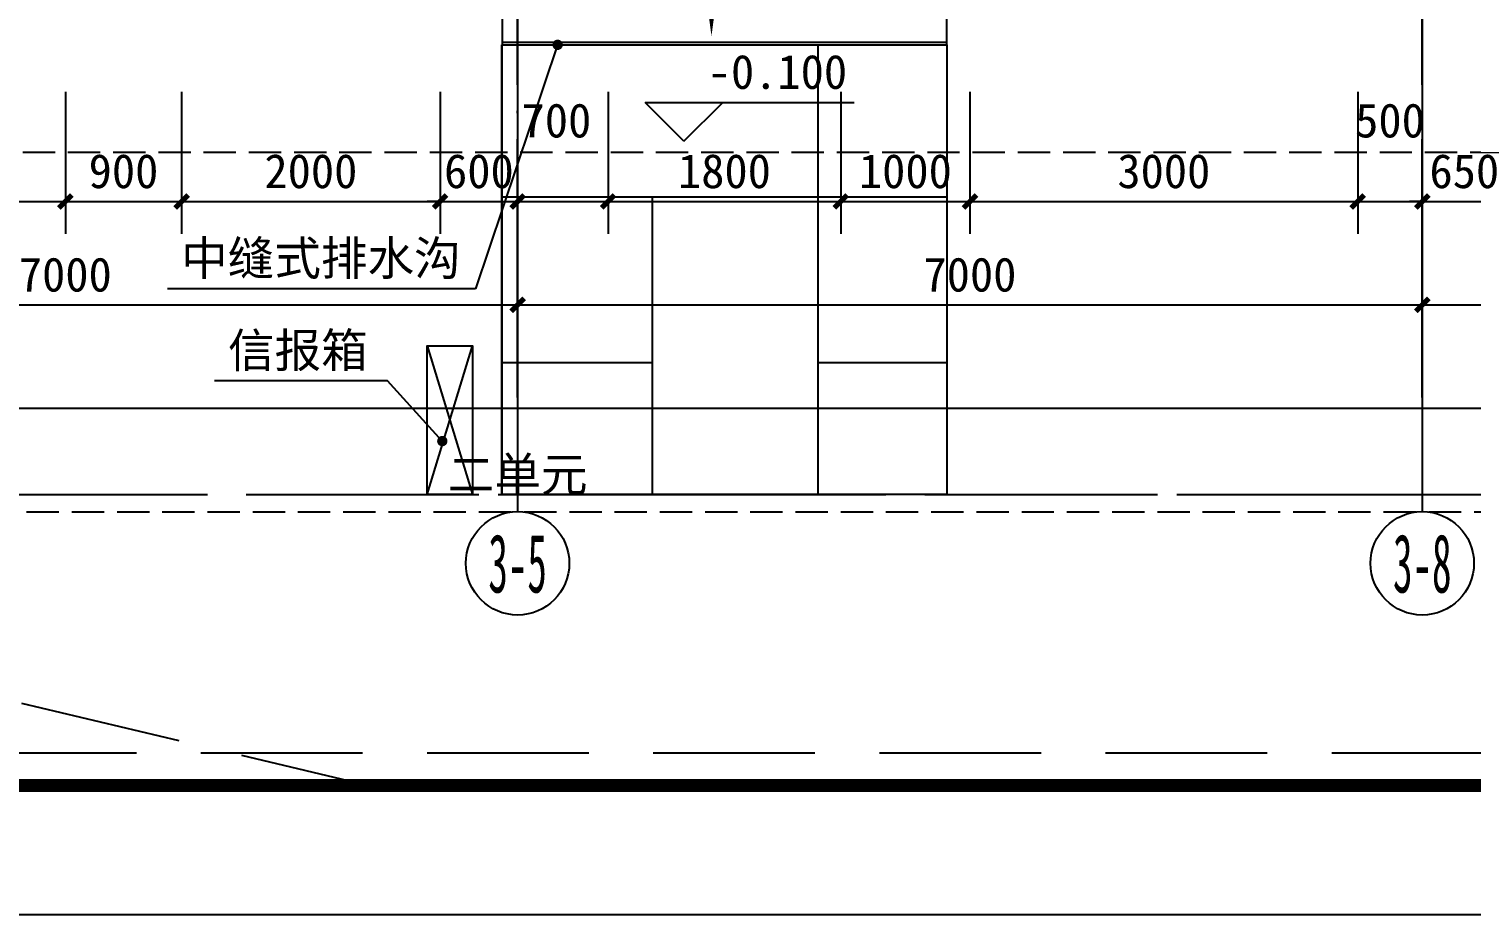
# Model space of a CAD drawing. Extents: x -46233 to 84150, y 109350 to 390860.
# Drawn here: x 14471 to 25631, y 109350 to 116253 of the extents above; entities that cross this region are included whole.
import ezdxf
from ezdxf.enums import TextEntityAlignment as Align
from ezdxf.xclip import XClip

# ---------------------------------------------------------------- set-up
doc = ezdxf.new("R2010")
doc.units = 0
doc.header["$LTSCALE"] = 1000
doc.header["$MEASUREMENT"] = 0
doc.header["$XCLIPFRAME"] = 0
for name, pattern in [('3#-轴线$1$DOTE', [2.42, 2, -0.2, 0.02, -0.2]), ('DASH', [0.35, 0.25, -0.1]), ('道路$0$道路-$0$DASH', [0.35, 0.25, -0.1])]:
    doc.linetypes.add(name, pattern=pattern)
doc.layers.get('Defpoints').update_dxf_attribs({"color": 4, "linetype": 'DASH'})
for name, color, linetype in [('3#-轴号$0$A-ANNO-AXIS-CIRC', 3, 'Continuous'), ('3#-轴号$0$A-ANNO-AXIS-TEXT', 7, 'Continuous'), ('3#-轴号$0$A-ANNO-DIMS', 3, 'Continuous'), ('3#-轴线$1$A-ANNO-DOTE', 10, '3#-轴线$1$DOTE'), ('3#楼首层线脚$0$3#楼首层线脚$0$A-FLOR-STRS', 51, 'Continuous'), ('A-ANNO-DIMS', 3, 'Continuous'), ('A-ANNO-NOTE', 3, 'Continuous'), ('A-ANNO-TEXT', 255, 'Continuous'), ('A1-无手签$0$A-ANNO-TTLB', 7, 'Continuous'), ('AXIS_TEXT', 7, 'Continuous'), ('公区-文字-首$0$A-ANNO-LEVL', 3, 'Continuous'), ('公区-文字-首$0$A-ANNO-SYMB', 3, 'Continuous'), ('公区-文字-首$0$A-ANNO-TEXT', 7, 'Continuous'), ('道路$0$A-road', 40, 'Continuous'), ('铺装$0$$0$绿化轮廓', 67, 'Continuous')]:
    doc.layers.add(name, color=color, linetype=linetype)
doc.styles.add('3#-轴号$0$_TCH_AXIS', font='')
doc.styles.add('3#-轴号$0$_TCH_DIM_T3', font='')
doc.styles.add('_TCH_DIM', font='')
doc.styles.add('_TCH_DIM_T3', font='')
doc.styles.add('COMPLEX', font='COMPLEX')
doc.styles.add('公区-文字-首$0$_TCH_DIM', font='')
doc.styles.get('3#-轴号$0$_TCH_AXIS').set_extended_font_data('SimSun')
doc.styles.get('3#-轴号$0$_TCH_DIM_T3').set_extended_font_data('SimSun')
doc.styles.get('_TCH_DIM').set_extended_font_data('SimSun')
doc.styles.get('_TCH_DIM_T3').set_extended_font_data('SimSun')
doc.styles.get('公区-文字-首$0$_TCH_DIM').set_extended_font_data('SimSun')
doc.dimstyles.new('3#-轴号$0$_TCH_ARCH&&100', dxfattribs={"dimtxt": 264.345992, "dimasz": 100, "dimexe": 250, "dimexo": 300, "dimgap": 100, "dimtad": 1, "dimdec": 0, "dimzin": 0, "dimdsep": 46, "dimtxsty": '3#-轴号$0$_TCH_DIM_T3', "dimblk": '3#-轴号$0$_ArchTick', "dimcen": 0.09, "dimclrt": 7, "dimazin": 2, "dimtfac": 1, "dimtdec": 0, "dimtix": 1, "dimtmove": 2, "dimatfit": 3, "dimfxl": 100, "dimtolj": 1, "dimtzin": 0, "dimarcsym": 0})
doc.dimstyles.new('_TCH_ARCH&&100', dxfattribs={"dimtxt": 264.345992, "dimasz": 100, "dimexe": 250, "dimexo": 300, "dimgap": 100, "dimtad": 1, "dimdec": 0, "dimzin": 0, "dimdsep": 46, "dimtxsty": '_TCH_DIM_T3', "dimblk": 'ARCHTICK', "dimcen": 0.09, "dimclrt": 7, "dimazin": 2, "dimtfac": 1, "dimtdec": 0, "dimtix": 1, "dimtmove": 2, "dimatfit": 3, "dimfxl": 100, "dimtolj": 1, "dimtzin": 0, "dimarcsym": 0})

# ---------------------------------------------------------------- blocks, each defined once
blk = doc.blocks.new('公区-文字-首')
at = {"layer": '公区-文字-首$0$A-ANNO-LEVL'}
for p, q in [((1287, -7016), (987, -6716)), ((987, -6716), (2604, -6716)), ((1287, -7016), (1587, -6716))]:
    blk.add_line(p, q, dxfattribs=at)
at = {"layer": '公区-文字-首$0$A-ANNO-SYMB'}
blk.add_lwpolyline([(1500, -5194, 0, 0, 0), (1500, -6203, 0, 80, 0), (1500, -5903, 0, 0, 0)], format="xyseb", dxfattribs=at)
at = {"layer": '公区-文字-首$0$A-ANNO-TEXT', "color": 7, "style": '公区-文字-首$0$_TCH_DIM'}
blk.add_text('-0.100', height=264.3, dxfattribs=at).set_placement((1471, -6611))
blk = doc.blocks.new('3#-1F')
blk.add_blockref('公区-文字-首', (10450, -7100))
blk = doc.blocks.new('3#-轴线')
at = {"layer": '3#-轴线$1$A-ANNO-DOTE'}
for points in [[(17450, -16100), (17450, -3200)], [(10450, -16100), (10450, -7100)]]:
    blk.add_lwpolyline(points, dxfattribs=at)
blk = doc.blocks.new('_AXISO')
blk.add_circle((0, 0), 0.5)
at = {"layer": 'AXIS_TEXT', "style": 'COMPLEX', "width": 1.041667}
blk.add_attdef('A', text='', height=0.56, dxfattribs=at).set_placement((-0.25, -0.28), (0.25, -0.28), align=Align.FIT)
blk = doc.blocks.new('3#-轴号$0$_ArchTick')
at = {"color": 0, "linetype": 'ByBlock', "const_width": 0.4}
blk.add_lwpolyline([(-0.5, -0.5), (0.5, 0.5)], dxfattribs=at)
blk = doc.blocks.new('*D798')
at = {"layer": '3#-轴号$0$A-ANNO-DIMS', "color": 0, "lineweight": -2, "transparency": 16777216}
for p, q in [((3450, -15882), (3450, -16632)), ((10450, -15882), (10450, -16632)), ((3450, -16382), (10450, -16382))]:
    blk.add_line(p, q, dxfattribs=at)
at = {"layer": 'Defpoints', "color": 0, "transparency": 16777216}
for p in [(3450, -15582), (10450, -15582), (10450, -16382)]:
    blk.add_point(p, dxfattribs=at)
at = {"layer": '3#-轴号$0$A-ANNO-DIMS', "color": 0, "lineweight": -2, "transparency": 16777216, "xscale": 100, "yscale": 100, "zscale": 100, "rotation": 180}
blk.add_blockref('3#-轴号$0$_ArchTick', (3450, -16382), dxfattribs=at)
at = {"layer": '3#-轴号$0$A-ANNO-DIMS', "color": 0, "lineweight": -2, "transparency": 16777216, "xscale": 100, "yscale": 100, "zscale": 100}
blk.add_blockref('3#-轴号$0$_ArchTick', (10450, -16382), dxfattribs=at)
at = {"layer": '3#-轴号$0$A-ANNO-DIMS', "color": 7, "transparency": 16777216, "insert": (6950, -16149), "char_height": 264.3, "attachment_point": 5, "style": '3#-轴号$0$_TCH_DIM_T3'}
blk.add_mtext('\\A1;7000', dxfattribs=at)
blk = doc.blocks.new('*D799')
at = {"layer": '3#-轴号$0$A-ANNO-DIMS', "color": 0, "lineweight": -2, "transparency": 16777216}
for p, q in [((10450, -15882), (10450, -16632)), ((17450, -15882), (17450, -16632)), ((10450, -16382), (17450, -16382))]:
    blk.add_line(p, q, dxfattribs=at)
at = {"layer": 'Defpoints', "color": 0, "transparency": 16777216}
for p in [(10450, -15582), (17450, -15582), (17450, -16382)]:
    blk.add_point(p, dxfattribs=at)
at = {"layer": '3#-轴号$0$A-ANNO-DIMS', "color": 0, "lineweight": -2, "transparency": 16777216, "xscale": 100, "yscale": 100, "zscale": 100, "rotation": 180}
blk.add_blockref('3#-轴号$0$_ArchTick', (10450, -16382), dxfattribs=at)
at = {"layer": '3#-轴号$0$A-ANNO-DIMS', "color": 0, "lineweight": -2, "transparency": 16777216, "xscale": 100, "yscale": 100, "zscale": 100}
blk.add_blockref('3#-轴号$0$_ArchTick', (17450, -16382), dxfattribs=at)
at = {"layer": '3#-轴号$0$A-ANNO-DIMS', "color": 7, "transparency": 16777216, "insert": (13950, -16149), "char_height": 264.3, "attachment_point": 5, "style": '3#-轴号$0$_TCH_DIM_T3'}
blk.add_mtext('\\A1;7000', dxfattribs=at)
blk = doc.blocks.new('*D800')
at = {"layer": '3#-轴号$0$A-ANNO-DIMS', "color": 0, "lineweight": -2, "transparency": 16777216}
for p, q in [((17450, -15882), (17450, -16632)), ((20900, -15882), (20900, -16632)), ((17450, -16382), (20900, -16382))]:
    blk.add_line(p, q, dxfattribs=at)
at = {"layer": 'Defpoints', "color": 0, "transparency": 16777216}
for p in [(17450, -15582), (20900, -15582), (20900, -16382)]:
    blk.add_point(p, dxfattribs=at)
at = {"layer": '3#-轴号$0$A-ANNO-DIMS', "color": 0, "lineweight": -2, "transparency": 16777216, "xscale": 100, "yscale": 100, "zscale": 100, "rotation": 180}
blk.add_blockref('3#-轴号$0$_ArchTick', (17450, -16382), dxfattribs=at)
at = {"layer": '3#-轴号$0$A-ANNO-DIMS', "color": 0, "lineweight": -2, "transparency": 16777216, "xscale": 100, "yscale": 100, "zscale": 100}
blk.add_blockref('3#-轴号$0$_ArchTick', (20900, -16382), dxfattribs=at)
at = {"layer": '3#-轴号$0$A-ANNO-DIMS', "color": 7, "transparency": 16777216, "insert": (19175, -16149), "char_height": 264.3, "attachment_point": 5, "style": '3#-轴号$0$_TCH_DIM_T3'}
blk.add_mtext('\\A1;3450', dxfattribs=at)
blk = doc.blocks.new('3#楼首层线脚')
at = {"layer": '3#楼首层线脚$0$3#楼首层线脚$0$A-FLOR-STRS'}
for points in [[(-120, -5940), (-120, -6250), (3320, -6250), (3320, -5940)], [(-120, -6250), (-120, -6270), (3320, -6270), (3320, -6250)]]:
    blk.add_lwpolyline(points, dxfattribs=at)
blk = doc.blocks.new('信报箱')
at = {"color": 0}
blk.add_lwpolyline([(525310400, 299491761), (525310750, 299491761), (525310750, 299490611), (525310400, 299490611), (525310400, 299491761), (525310750, 299490611), (525310400, 299490611), (525310750, 299491761)], dxfattribs=at)
blk = doc.blocks.new('道路')
for p, q in [((525310979, 299494090), (525310979, 299490610)), ((525314420, 299494090), (525314420, 299490612))]:
    blk.add_line(p, q)
at = {"color": 131, "linetype": '道路$0$道路-$0$DASH', "ltscale": 5}
blk.add_lwpolyline([(525342649, 299490611), (525342649, 299480611), (525300450, 299480611), (525300450, 299490611)], close=True, dxfattribs=at)
blk.add_lwpolyline([(525300450, 299490611), (525342649, 299480611)], dxfattribs=at)
at = {"layer": '道路$0$A-road', "linetype": '道路$0$道路-$0$DASH', "ltscale": 3}
blk.add_line((525306900, 299490611), (525342649, 299490611), dxfattribs=at)
at = {"layer": '道路$0$A-road', "color": 1, "linetype": '道路$0$道路-$0$DASH', "ltscale": 5}
blk.add_line((525306900, 299488611), (525344941, 299488611), dxfattribs=at)
blk = doc.blocks.new('铺装')
at = {"layer": '铺装$0$$0$绿化轮廓'}
h = blk.add_hatch(dxfattribs=at)
h.set_pattern_fill('拼花地砖03', color=252, scale=800)
h.set_pattern_definition([(0, (94.5, 2310), (3840, 1280), [5120, -1280]), (90, (94.5, 1030), (-1280, 3840), [5120, -1280])])
h.paths.add_polyline_path([(525310979, 299494090), (525314420, 299494090), (525314420, 299490611), (525310979, 299490611)])
at = {"layer": '铺装$0$$0$绿化轮廓', "color": 252}
blk.add_lwpolyline([(525310979, 299494090), (525314420, 299494090), (525314420, 299490611), (525310979, 299490611)], close=True, dxfattribs=at)
blk = doc.blocks.new('gtvt')
for name in ['道路', '铺装', '信报箱']:
    blk.add_blockref(name, (-525300650, -299507460))
blk = doc.blocks.new('_ArchTick')
at = {"color": 0, "linetype": 'ByBlock', "const_width": 0.4}
blk.add_lwpolyline([(-0.5, -0.5), (0.5, 0.5)], dxfattribs=at)
blk = doc.blocks.new('*D326')
at = {"layer": 'A-ANNO-DIMS', "color": 0, "linetype": 'DASH', "lineweight": -2, "transparency": 16777216}
for p, q in [((7803, 113552), (7803, 112268)), ((28703, 113552), (28703, 112268)), ((7803, 112518), (28703, 112518))]:
    blk.add_line(p, q, dxfattribs=at)
at = {"layer": 'Defpoints', "color": 0, "linetype": 'DASH', "transparency": 16777216}
for p in [(7803, 113852), (28703, 113852), (28703, 112518)]:
    blk.add_point(p, dxfattribs=at)
at = {"layer": 'A-ANNO-DIMS', "color": 0, "linetype": 'DASH', "lineweight": -2, "transparency": 16777216, "xscale": 100, "yscale": 100, "zscale": 100, "rotation": 180}
blk.add_blockref('_ArchTick', (7803, 112518), dxfattribs=at)
at = {"layer": 'A-ANNO-DIMS', "color": 0, "linetype": 'DASH', "lineweight": -2, "transparency": 16777216, "xscale": 100, "yscale": 100, "zscale": 100}
blk.add_blockref('_ArchTick', (28703, 112518), dxfattribs=at)
at = {"layer": 'A-ANNO-DIMS', "color": 7, "linetype": 'DASH', "transparency": 16777216, "insert": (18253, 112793), "char_height": 264.3, "attachment_point": 5, "style": '_TCH_DIM_T3'}
blk.add_mtext('\\A1;二单元', dxfattribs=at)
blk = doc.blocks.new('*D760')
at = {"layer": 'A-ANNO-DIMS', "color": 0, "lineweight": -2, "transparency": 16777216}
for p, q in [((7603, 115765), (7603, 113068)), ((49803, 115765), (49803, 113068)), ((7603, 113318), (49803, 113318))]:
    blk.add_line(p, q, dxfattribs=at)
at = {"layer": 'Defpoints', "color": 0, "transparency": 16777216}
for p in [(7603, 116065), (49803, 116065), (49803, 113318)]:
    blk.add_point(p, dxfattribs=at)
at = {"layer": 'A-ANNO-DIMS', "color": 0, "lineweight": -2, "transparency": 16777216, "xscale": 100, "yscale": 100, "zscale": 100, "rotation": 180}
blk.add_blockref('_ArchTick', (7603, 113318), dxfattribs=at)
at = {"layer": 'A-ANNO-DIMS', "color": 0, "lineweight": -2, "transparency": 16777216, "xscale": 100, "yscale": 100, "zscale": 100}
blk.add_blockref('_ArchTick', (49803, 113318), dxfattribs=at)
at = {"layer": 'A-ANNO-DIMS', "color": 7, "transparency": 16777216, "insert": (28703, 113551), "char_height": 264.3, "attachment_point": 5, "style": '_TCH_DIM_T3'}
blk.add_mtext('\\A1;42200', dxfattribs=at)
blk = doc.blocks.new('*D765')
at = {"layer": 'A-ANNO-DIMS', "color": 0, "lineweight": -2, "transparency": 16777216}
for p, q in [((11753, 115765), (11753, 114668)), ((14753, 115765), (14753, 114668)), ((11753, 114918), (14753, 114918))]:
    blk.add_line(p, q, dxfattribs=at)
at = {"layer": 'Defpoints', "color": 0, "transparency": 16777216}
for p in [(11753, 116065), (14753, 116065), (14753, 114918)]:
    blk.add_point(p, dxfattribs=at)
at = {"layer": 'A-ANNO-DIMS', "color": 0, "lineweight": -2, "transparency": 16777216, "xscale": 100, "yscale": 100, "zscale": 100, "rotation": 180}
blk.add_blockref('_ArchTick', (11753, 114918), dxfattribs=at)
at = {"layer": 'A-ANNO-DIMS', "color": 0, "lineweight": -2, "transparency": 16777216, "xscale": 100, "yscale": 100, "zscale": 100}
blk.add_blockref('_ArchTick', (14753, 114918), dxfattribs=at)
at = {"layer": 'A-ANNO-DIMS', "color": 7, "transparency": 16777216, "insert": (13253, 115151), "char_height": 264.3, "attachment_point": 5, "style": '_TCH_DIM_T3'}
blk.add_mtext('\\A1;3000', dxfattribs=at)
blk = doc.blocks.new('*D766')
at = {"layer": 'A-ANNO-DIMS', "color": 0, "lineweight": -2, "transparency": 16777216}
for p, q in [((14753, 115765), (14753, 114668)), ((15653, 115765), (15653, 114668)), ((14753, 114918), (15653, 114918))]:
    blk.add_line(p, q, dxfattribs=at)
at = {"layer": 'Defpoints', "color": 0, "transparency": 16777216}
for p in [(14753, 116065), (15653, 116065), (15653, 114918)]:
    blk.add_point(p, dxfattribs=at)
at = {"layer": 'A-ANNO-DIMS', "color": 0, "lineweight": -2, "transparency": 16777216, "xscale": 100, "yscale": 100, "zscale": 100, "rotation": 180}
blk.add_blockref('_ArchTick', (14753, 114918), dxfattribs=at)
at = {"layer": 'A-ANNO-DIMS', "color": 0, "lineweight": -2, "transparency": 16777216, "xscale": 100, "yscale": 100, "zscale": 100}
blk.add_blockref('_ArchTick', (15653, 114918), dxfattribs=at)
at = {"layer": 'A-ANNO-DIMS', "color": 7, "transparency": 16777216, "insert": (15203, 115151), "char_height": 264.3, "attachment_point": 5, "style": '_TCH_DIM_T3'}
blk.add_mtext('\\A1;900', dxfattribs=at)
blk = doc.blocks.new('*D767')
at = {"layer": 'A-ANNO-DIMS', "color": 0, "lineweight": -2, "transparency": 16777216}
for p, q in [((15653, 115765), (15653, 114668)), ((17653, 115765), (17653, 114668)), ((15653, 114918), (17653, 114918))]:
    blk.add_line(p, q, dxfattribs=at)
at = {"layer": 'Defpoints', "color": 0, "transparency": 16777216}
for p in [(15653, 116065), (17653, 116065), (17653, 114918)]:
    blk.add_point(p, dxfattribs=at)
at = {"layer": 'A-ANNO-DIMS', "color": 0, "lineweight": -2, "transparency": 16777216, "xscale": 100, "yscale": 100, "zscale": 100, "rotation": 180}
blk.add_blockref('_ArchTick', (15653, 114918), dxfattribs=at)
at = {"layer": 'A-ANNO-DIMS', "color": 0, "lineweight": -2, "transparency": 16777216, "xscale": 100, "yscale": 100, "zscale": 100}
blk.add_blockref('_ArchTick', (17653, 114918), dxfattribs=at)
at = {"layer": 'A-ANNO-DIMS', "color": 7, "transparency": 16777216, "insert": (16653, 115151), "char_height": 264.3, "attachment_point": 5, "style": '_TCH_DIM_T3'}
blk.add_mtext('\\A1;2000', dxfattribs=at)
blk = doc.blocks.new('*D768')
at = {"layer": 'A-ANNO-DIMS', "color": 0, "lineweight": -2, "transparency": 16777216}
for p, q in [((17653, 115765), (17653, 114668)), ((18253, 115765), (18253, 114668)), ((17653, 114918), (17553, 114918)), ((17653, 114918), (18253, 114918)), ((18253, 114918), (18353, 114918))]:
    blk.add_line(p, q, dxfattribs=at)
at = {"layer": 'Defpoints', "color": 0, "transparency": 16777216}
for p in [(17653, 116065), (18253, 116065), (18253, 114918)]:
    blk.add_point(p, dxfattribs=at)
at = {"layer": 'A-ANNO-DIMS', "color": 0, "lineweight": -2, "transparency": 16777216, "xscale": 100, "yscale": 100, "zscale": 100}
blk.add_blockref('_ArchTick', (17653, 114918), dxfattribs=at)
at = {"layer": 'A-ANNO-DIMS', "color": 0, "lineweight": -2, "transparency": 16777216, "xscale": 100, "yscale": 100, "zscale": 100, "rotation": 180}
blk.add_blockref('_ArchTick', (18253, 114918), dxfattribs=at)
at = {"layer": 'A-ANNO-DIMS', "color": 7, "transparency": 16777216, "insert": (17953, 115151), "char_height": 264.3, "attachment_point": 5, "style": '_TCH_DIM_T3'}
blk.add_mtext('\\A1;600', dxfattribs=at)
blk = doc.blocks.new('*D769')
at = {"layer": 'A-ANNO-DIMS', "color": 0, "lineweight": -2, "transparency": 16777216}
for p, q in [((18253, 115765), (18253, 114668)), ((18953, 115765), (18953, 114668)), ((18253, 114918), (18953, 114918))]:
    blk.add_line(p, q, dxfattribs=at)
at = {"layer": 'Defpoints', "color": 0, "transparency": 16777216}
for p in [(18253, 116065), (18953, 116065), (18953, 114918)]:
    blk.add_point(p, dxfattribs=at)
at = {"layer": 'A-ANNO-DIMS', "color": 0, "lineweight": -2, "transparency": 16777216, "xscale": 100, "yscale": 100, "zscale": 100, "rotation": 180}
blk.add_blockref('_ArchTick', (18253, 114918), dxfattribs=at)
at = {"layer": 'A-ANNO-DIMS', "color": 0, "lineweight": -2, "transparency": 16777216, "xscale": 100, "yscale": 100, "zscale": 100}
blk.add_blockref('_ArchTick', (18953, 114918), dxfattribs=at)
at = {"layer": 'A-ANNO-DIMS', "color": 7, "transparency": 16777216, "insert": (18553, 115543), "char_height": 264.3, "attachment_point": 5, "style": '_TCH_DIM_T3'}
blk.add_mtext('\\A1;700', dxfattribs=at)
blk = doc.blocks.new('*D770')
at = {"layer": 'A-ANNO-DIMS', "color": 0, "lineweight": -2, "transparency": 16777216}
for p, q in [((18953, 115765), (18953, 114668)), ((20753, 115765), (20753, 114668)), ((18953, 114918), (20753, 114918))]:
    blk.add_line(p, q, dxfattribs=at)
at = {"layer": 'Defpoints', "color": 0, "transparency": 16777216}
for p in [(18953, 116065), (20753, 116065), (20753, 114918)]:
    blk.add_point(p, dxfattribs=at)
at = {"layer": 'A-ANNO-DIMS', "color": 0, "lineweight": -2, "transparency": 16777216, "xscale": 100, "yscale": 100, "zscale": 100, "rotation": 180}
blk.add_blockref('_ArchTick', (18953, 114918), dxfattribs=at)
at = {"layer": 'A-ANNO-DIMS', "color": 0, "lineweight": -2, "transparency": 16777216, "xscale": 100, "yscale": 100, "zscale": 100}
blk.add_blockref('_ArchTick', (20753, 114918), dxfattribs=at)
at = {"layer": 'A-ANNO-DIMS', "color": 7, "transparency": 16777216, "insert": (19853, 115151), "char_height": 264.3, "attachment_point": 5, "style": '_TCH_DIM_T3'}
blk.add_mtext('\\A1;1800', dxfattribs=at)
blk = doc.blocks.new('*D771')
at = {"layer": 'A-ANNO-DIMS', "color": 0, "lineweight": -2, "transparency": 16777216}
for p, q in [((20753, 115765), (20753, 114668)), ((21753, 115765), (21753, 114668)), ((20753, 114918), (21753, 114918))]:
    blk.add_line(p, q, dxfattribs=at)
at = {"layer": 'Defpoints', "color": 0, "transparency": 16777216}
for p in [(20753, 116065), (21753, 116065), (21753, 114918)]:
    blk.add_point(p, dxfattribs=at)
at = {"layer": 'A-ANNO-DIMS', "color": 0, "lineweight": -2, "transparency": 16777216, "xscale": 100, "yscale": 100, "zscale": 100, "rotation": 180}
blk.add_blockref('_ArchTick', (20753, 114918), dxfattribs=at)
at = {"layer": 'A-ANNO-DIMS', "color": 0, "lineweight": -2, "transparency": 16777216, "xscale": 100, "yscale": 100, "zscale": 100}
blk.add_blockref('_ArchTick', (21753, 114918), dxfattribs=at)
at = {"layer": 'A-ANNO-DIMS', "color": 7, "transparency": 16777216, "insert": (21253, 115151), "char_height": 264.3, "attachment_point": 5, "style": '_TCH_DIM_T3'}
blk.add_mtext('\\A1;1000', dxfattribs=at)
blk = doc.blocks.new('*D772')
at = {"layer": 'A-ANNO-DIMS', "color": 0, "lineweight": -2, "transparency": 16777216}
for p, q in [((21753, 115765), (21753, 114668)), ((24753, 115765), (24753, 114668)), ((21753, 114918), (24753, 114918))]:
    blk.add_line(p, q, dxfattribs=at)
at = {"layer": 'Defpoints', "color": 0, "transparency": 16777216}
for p in [(21753, 116065), (24753, 116065), (24753, 114918)]:
    blk.add_point(p, dxfattribs=at)
at = {"layer": 'A-ANNO-DIMS', "color": 0, "lineweight": -2, "transparency": 16777216, "xscale": 100, "yscale": 100, "zscale": 100, "rotation": 180}
blk.add_blockref('_ArchTick', (21753, 114918), dxfattribs=at)
at = {"layer": 'A-ANNO-DIMS', "color": 0, "lineweight": -2, "transparency": 16777216, "xscale": 100, "yscale": 100, "zscale": 100}
blk.add_blockref('_ArchTick', (24753, 114918), dxfattribs=at)
at = {"layer": 'A-ANNO-DIMS', "color": 7, "transparency": 16777216, "insert": (23253, 115151), "char_height": 264.3, "attachment_point": 5, "style": '_TCH_DIM_T3'}
blk.add_mtext('\\A1;3000', dxfattribs=at)
blk = doc.blocks.new('*D773')
at = {"layer": 'A-ANNO-DIMS', "color": 0, "lineweight": -2, "transparency": 16777216}
for p, q in [((24753, 115765), (24753, 114668)), ((25253, 115765), (25253, 114668)), ((24753, 114918), (25253, 114918))]:
    blk.add_line(p, q, dxfattribs=at)
at = {"layer": 'Defpoints', "color": 0, "transparency": 16777216}
for p in [(24753, 116065), (25253, 116065), (25253, 114918)]:
    blk.add_point(p, dxfattribs=at)
at = {"layer": 'A-ANNO-DIMS', "color": 0, "lineweight": -2, "transparency": 16777216, "xscale": 100, "yscale": 100, "zscale": 100, "rotation": 180}
blk.add_blockref('_ArchTick', (24753, 114918), dxfattribs=at)
at = {"layer": 'A-ANNO-DIMS', "color": 0, "lineweight": -2, "transparency": 16777216, "xscale": 100, "yscale": 100, "zscale": 100}
blk.add_blockref('_ArchTick', (25253, 114918), dxfattribs=at)
at = {"layer": 'A-ANNO-DIMS', "color": 7, "transparency": 16777216, "insert": (25003, 115543), "char_height": 264.3, "attachment_point": 5, "style": '_TCH_DIM_T3'}
blk.add_mtext('\\A1;500', dxfattribs=at)
blk = doc.blocks.new('*D774')
at = {"layer": 'A-ANNO-DIMS', "color": 0, "lineweight": -2, "transparency": 16777216}
for p, q in [((25253, 115765), (25253, 114668)), ((25903, 115765), (25903, 114668)), ((25253, 114918), (25153, 114918)), ((25253, 114918), (25903, 114918)), ((25903, 114918), (26003, 114918))]:
    blk.add_line(p, q, dxfattribs=at)
at = {"layer": 'Defpoints', "color": 0, "transparency": 16777216}
for p in [(25253, 116065), (25903, 116065), (25903, 114918)]:
    blk.add_point(p, dxfattribs=at)
at = {"layer": 'A-ANNO-DIMS', "color": 0, "lineweight": -2, "transparency": 16777216, "xscale": 100, "yscale": 100, "zscale": 100}
blk.add_blockref('_ArchTick', (25253, 114918), dxfattribs=at)
at = {"layer": 'A-ANNO-DIMS', "color": 0, "lineweight": -2, "transparency": 16777216, "xscale": 100, "yscale": 100, "zscale": 100, "rotation": 180}
blk.add_blockref('_ArchTick', (25903, 114918), dxfattribs=at)
at = {"layer": 'A-ANNO-DIMS', "color": 7, "transparency": 16777216, "insert": (25578, 115151), "char_height": 264.3, "attachment_point": 5, "style": '_TCH_DIM_T3'}
blk.add_mtext('\\A1;650', dxfattribs=at)
blk = doc.blocks.new('3#-轴号')
at = {"layer": '3#-轴号$0$A-ANNO-AXIS-CIRC'}
for p, q in [((10450, -13981.5), (10450, -17981.5)), ((17450, -13981.5), (17450, -17981.5))]:
    blk.add_line(p, q, dxfattribs=at)
at = {"layer": 'Defpoints'}
blk.add_lwpolyline([(-2360.1, 4492.7), (44213.5, 4492.7), (44213.5, -15203.4), (-2360.1, -15203.4)], close=True, dxfattribs=at)
at = {"layer": '3#-轴号$0$A-ANNO-AXIS-CIRC'}
ref = blk.add_blockref('_AXISO', (10450, -18381.5), dxfattribs=dict(at, xscale=800, yscale=800, zscale=800))
ref.add_attrib('A', '3-5', dxfattribs={"layer": '3#-轴号$0$A-ANNO-AXIS-TEXT', "height": 452.55, "style": '3#-轴号$0$_TCH_AXIS', "width": 0.466146}).set_placement((10223.7, -18607.8), (10676.3, -18607.8), align=Align.FIT)
ref = blk.add_blockref('_AXISO', (17450, -18381.5), dxfattribs=dict(at, xscale=800, yscale=800, zscale=800))
ref.add_attrib('A', '3-8', dxfattribs={"layer": '3#-轴号$0$A-ANNO-AXIS-TEXT', "height": 452.55, "style": '3#-轴号$0$_TCH_AXIS', "width": 0.466146}).set_placement((17223.7, -18607.8), (17676.3, -18607.8), align=Align.FIT)
at = {"layer": '3#-轴号$0$A-ANNO-DIMS'}
for p1, p2, picture, middle in [((3450, -15581.5), (10450, -15581.5), '*D798', (6950, -16149.3)), ((10450, -15581.5), (17450, -15581.5), '*D799', (13950, -16149.3)), ((17450, -15581.5), (20900, -15581.5), '*D800', (19175, -16149.3))]:
    dim = blk.add_aligned_dim(p1=p1, p2=p2, distance=-800, dimstyle='3#-轴号$0$_TCH_ARCH&&100', dxfattribs=at)
    dim.commit()
    dim.dimension.update_dxf_attribs({"geometry": picture, "text_midpoint": middle})

msp = doc.modelspace()

# ---------------------------------------------------------------- linework, layer by layer
at = {"layer": 'A-ANNO-NOTE'}
for p, q in [((18562.2, 116129.9), (17925.9, 114242.3)), ((17925.9, 114242.3), (15543.8, 114242.3)), ((17244.9, 113529.1), (15906.4, 113529.1)), ((17669.8, 113064), (17244.9, 113529.1))]:
    msp.add_line(p, q, dxfattribs=at)
at = {"layer": 'A-ANNO-NOTE', "const_width": 40}
for points in [[(18568.6, 116148.8, 1), (18555.8, 116110.9, 1)], [(17683.3, 113049.2, 1), (17656.4, 113078.8, 1)]]:
    msp.add_lwpolyline(points, format="xyb", close=True, dxfattribs=at)
at = {"layer": 'A1-无手签$0$A-ANNO-TTLB'}
msp.add_lwpolyline([(0, 109400), (0, 168800), (84100, 168800), (84100, 109400)], close=True, dxfattribs=at)
at = {"layer": 'A1-无手签$0$A-ANNO-TTLB', "const_width": 100}
msp.add_lwpolyline([(2500, 110400), (83100, 110400), (83100, 167800), (2500, 167800)], close=True, dxfattribs=at)

# ---------------------------------------------------------------- block references
ref = msp.add_blockref('gtvt', (7802.7, 129500))
XClip(ref).set_block_clipping_path([(-5302.6810596018, -19100.0000000173), (50797.3189403982, 9599.9999999827)])
ref = msp.add_blockref('3#-轴号', (7802.7, 130500))
XClip(ref).set_block_clipping_path([(-5302.6810596571, -20379.8573044643), (42220.375390127, 8320.1426955357)])
for name, p in [('3#-1F', (7802.7, 129500)), ('3#-轴线', (7802.7, 129500)), ('3#楼首层线脚', (18252.7, 122400))]:
    msp.add_blockref(name, p)

# ---------------------------------------------------------------- texts
at = {"layer": 'A-ANNO-TEXT', "color": 7, "style": '_TCH_DIM'}
for s, p in [('中缝式排水沟', (15648.8, 114347.3)), ('信报箱', (16011.4, 113634.1))]:
    msp.add_text(s, height=264.35, dxfattribs=at).set_placement(p)

# ---------------------------------------------------------------- dimensions: what is measured, and where the dimension line sits
at = {"layer": 'A-ANNO-DIMS'}
for p1, p2, distance, picture, middle in [((7602.8, 116065.5), (49802.7, 116065.5), -2747, '*D760', (28702.8, 113550.7)), ((11752.7, 116065.5), (14752.7, 116065.5), -1147, '*D765', (13252.7, 115150.7)), ((14752.7, 116065.5), (15652.7, 116065.5), -1147, '*D766', (15202.7, 115150.7)), ((15652.7, 116065.5), (17652.7, 116065.5), -1147, '*D767', (16652.7, 115150.7)), ((17652.7, 116065.5), (18252.7, 116065.5), -1147, '*D768', (17952.7, 115150.7)), ((18952.7, 116065.5), (20752.7, 116065.5), -1147, '*D770', (19852.7, 115150.7)), ((20752.7, 116065.5), (21752.7, 116065.5), -1147, '*D771', (21252.7, 115150.7)), ((21752.7, 116065.5), (24752.7, 116065.5), -1147, '*D772', (23252.7, 115150.7)), ((25252.7, 116065.5), (25902.7, 116065.5), -1147, '*D774', (25577.7, 115150.7))]:
    dim = msp.add_aligned_dim(p1=p1, p2=p2, distance=distance, dimstyle='_TCH_ARCH&&100', dxfattribs=at)
    dim.commit()
    dim.dimension.update_dxf_attribs({"geometry": picture, "text_midpoint": middle})
for base, p1, p2, picture, middle in [((18952.7, 114918.5), (18252.7, 116065.5), (18952.7, 116065.5), '*D769', (18552.7, 115543.5)), ((25252.7, 114918.5), (24752.7, 116065.5), (25252.7, 116065.5), '*D773', (25002.7, 115543.5))]:
    dim = msp.add_linear_dim(base=base, p1=p1, p2=p2, angle=0, dimstyle='_TCH_ARCH&&100', dxfattribs=at)
    dim.commit()
    dim.dimension.update_dxf_attribs({"geometry": picture, "text_midpoint": middle, "dimtype": 129})
at = {"layer": 'A-ANNO-DIMS', "linetype": 'DASH'}
dim = msp.add_aligned_dim(p1=(7802.7, 113852), p2=(28702.7, 113852), distance=-1333.5, text='二单元', dimstyle='_TCH_ARCH&&100', dxfattribs=at)
dim.commit()
dim.dimension.update_dxf_attribs({"geometry": '*D326', "text_midpoint": (18252.7, 112792.7)})

doc.saveas('drawing.dxf')
